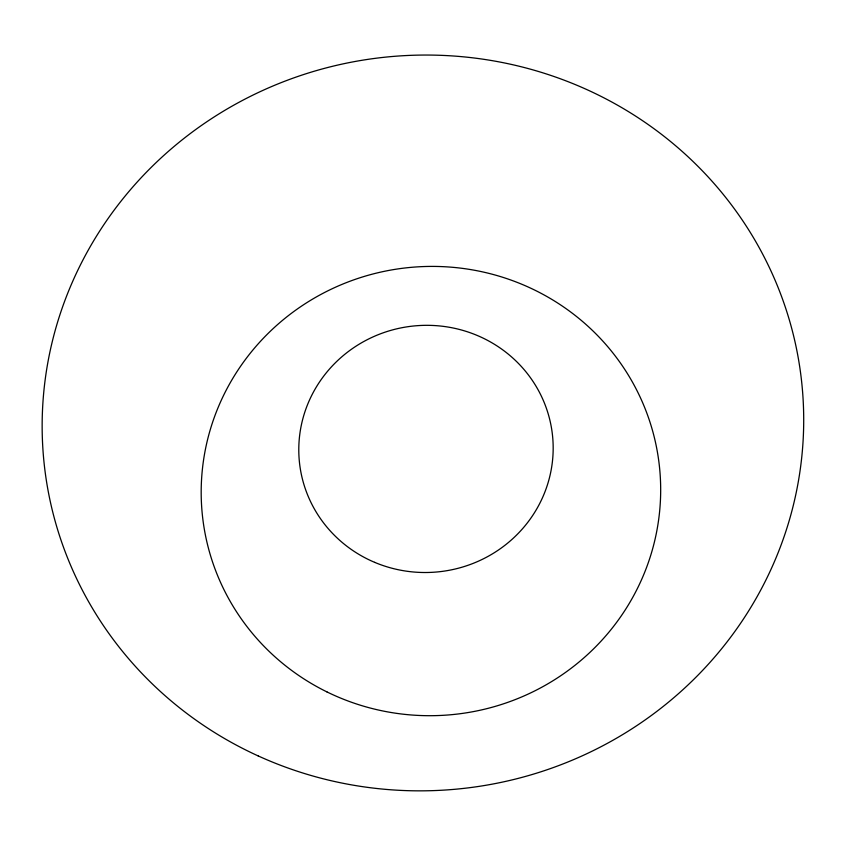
<?xml version="1.0" encoding="UTF-8"?>
<svg xmlns="http://www.w3.org/2000/svg" width="846" height="846" viewBox="0 0 846 846"><rect width="100%" height="100%" fill="white"/><g stroke="black" fill="none" stroke-linecap="round" stroke-linejoin="round"><path stroke-width="1.27" d="M326.926 691.901A229.816 224.571 -6.7 0 0 660.345 477.757A229.816 224.571 -6.7 0 0 305.512 303.492A229.816 224.571 -6.7 0 0 326.926 691.901M374.683 562.357A127.249 123.548 -6.7 0 0 552.427 434.685A127.249 123.548 -6.7 0 0 350.826 349.705A127.249 123.548 -6.7 0 0 374.683 562.357M258.199 755.933A380.954 367.714 -6.7 0 0 802.6 391.931A380.954 367.714 -6.7 0 0 207.989 120.978A380.954 367.714 -6.7 0 0 258.199 755.933"/></g></svg>
